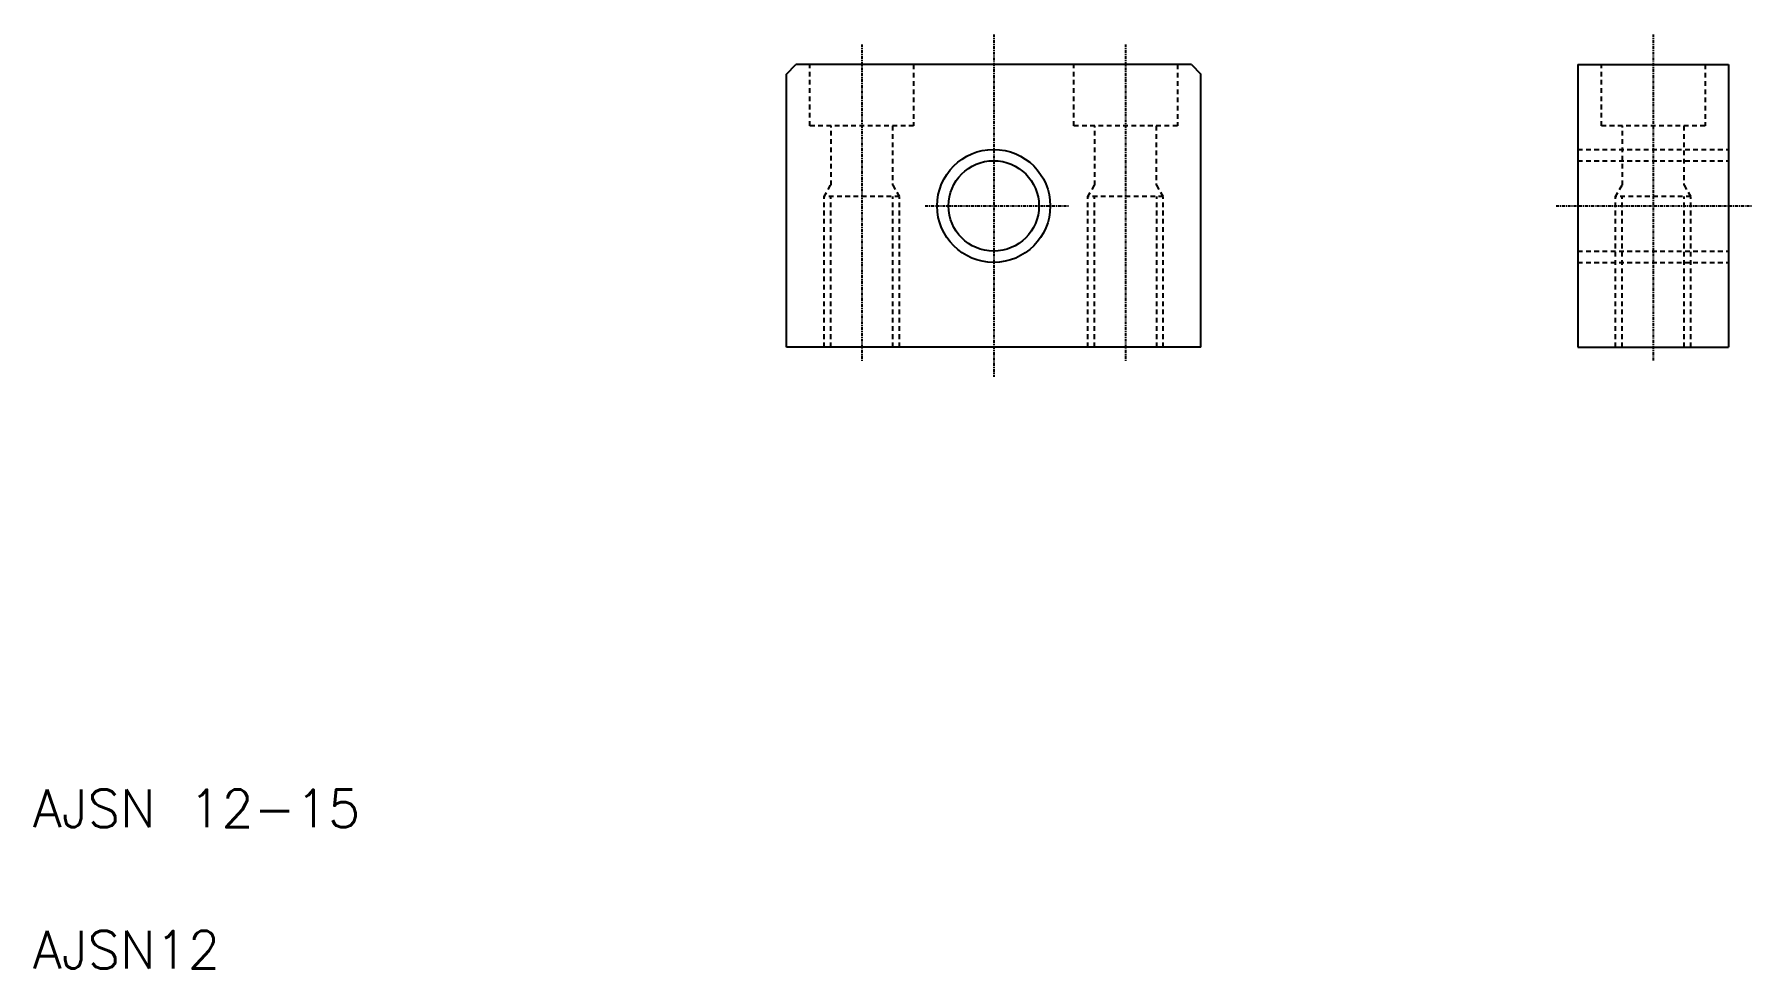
# Model space of a CAD drawing. Extents: x 10 to 192, y 10 to 109.
import ezdxf

# ---------------------------------------------------------------- set-up
doc = ezdxf.new("R2010")
doc.units = 0
doc.header["$LTSCALE"] = 0.25
doc.linetypes.add('CENTER', pattern=[2, 1.25, -0.25, 0.25, -0.25])
doc.linetypes.add('DASHED', pattern=[3.5, 2, -1.5])
doc.layers.get('0').update_dxf_attribs({"linetype": 'CONTINUOUS'})
doc.layers.add('CENTER', color=1, linetype='CENTER')
doc.styles.get("Standard").update_dxf_attribs({"font": 'TXT', "bigfont": 'BIGFONT'})

msp = doc.modelspace()

# ---------------------------------------------------------------- linework, layer by layer
at = {"color": 7, "linetype": 'CONTINUOUS'}
for p, q in [((90, 104.95), (91, 105.95)), ((133, 105.95), (91, 105.95)), ((133, 105.95), (134, 104.95)), ((174, 105.95), (174, 75.95)), ((174, 105.95), (190, 105.95)), ((190, 105.95), (190, 75.95)), ((90, 75.95), (90, 104.95)), ((134, 75.95), (134, 104.95)), ((134, 75.95), (90, 75.95)), ((174, 75.95), (190, 75.95))]:
    msp.add_line(p, q, dxfattribs=at)
at = {"color": 3, "linetype": 'DASHED'}
for p, q in [((92.5, 99.45), (92.5, 105.95)), ((103.5, 105.95), (103.5, 99.45)), ((120.5, 99.45), (120.5, 105.95)), ((131.5, 105.95), (131.5, 99.45)), ((176.5, 99.45), (176.5, 105.95)), ((187.5, 105.95), (187.5, 99.45)), ((103.5, 99.45), (92.5, 99.45)), ((94.75, 93.16), (94.75, 99.45)), ((101.25, 99.45), (101.25, 93.16)), ((131.5, 99.45), (120.5, 99.45)), ((122.75, 93.16), (122.75, 99.45)), ((129.25, 99.45), (129.25, 93.16)), ((187.5, 99.45), (176.5, 99.45)), ((178.75, 93.16), (178.75, 99.45)), ((185.25, 99.45), (185.25, 93.16)), ((174, 96.95), (190, 96.95)), ((174, 95.75), (190, 95.75)), ((94, 91.95), (94.7, 93.16)), ((102, 91.95), (101.3, 93.16)), ((122, 91.95), (122.7, 93.16)), ((130, 91.95), (129.3, 93.16)), ((178, 91.95), (178.7, 93.16)), ((186, 91.95), (185.3, 93.16)), ((94, 75.95), (94, 91.95)), ((102, 91.95), (94, 91.95)), ((94.7, 75.95), (94.7, 91.95)), ((101.3, 75.95), (101.3, 91.95)), ((102, 75.95), (102, 91.95)), ((122, 75.95), (122, 91.95)), ((130, 91.95), (122, 91.95)), ((122.7, 75.95), (122.7, 91.95)), ((129.3, 75.95), (129.3, 91.95)), ((130, 75.95), (130, 91.95)), ((186, 91.95), (178, 91.95)), ((178, 75.95), (178, 91.95)), ((178.7, 75.95), (178.7, 91.95)), ((185.3, 75.95), (185.3, 91.95)), ((186, 75.95), (186, 91.95)), ((174, 86.15), (190, 86.15)), ((174, 84.95), (190, 84.95))]:
    msp.add_line(p, q, dxfattribs=at)
for p, q in [((90, 90.45), (90, 90.45)), ((90, 83.2), (90, 83.2))]:
    msp.add_line(p, q)
at = {"color": 3, "linetype": 'CONTINUOUS'}
msp.add_circle((112, 90.95), 6, dxfattribs=at)
at = {"color": 7, "linetype": 'CONTINUOUS'}
msp.add_circle((112, 90.95), 4.8, dxfattribs=at)
at = {"layer": 'CENTER', "color": 1, "linetype": 'CENTER'}
for p, q in [((98, 108.1), (98, 74.5)), ((112, 109.16), (112, 72.82)), ((126, 108.1), (126, 74.5)), ((182, 109.16), (182, 74.5)), ((104.71, 90.95), (120.01, 90.95)), ((171.7, 90.95), (192.45, 90.95))]:
    msp.add_line(p, q, dxfattribs=at)

# ---------------------------------------------------------------- texts
for s, p in [('AJSN 12-15', (10, 25)), ('AJSN12', (10, 10))]:
    msp.add_text(s, height=4).set_placement(p)

doc.saveas('drawing.dxf')
